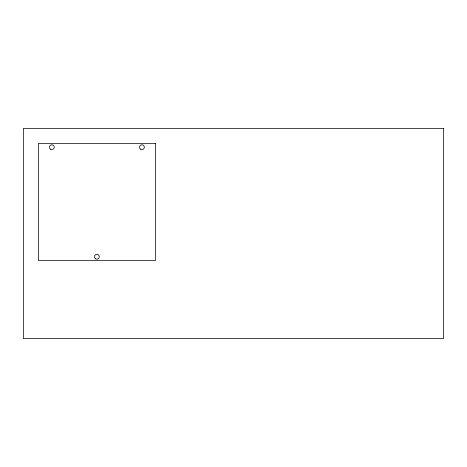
<?xml version="1.0" encoding="UTF-8"?>
<svg xmlns="http://www.w3.org/2000/svg" width="467" height="467" viewBox="0 0 467 467"><rect width="100%" height="100%" fill="white"/><g stroke="black" fill="none" stroke-linecap="round" stroke-linejoin="round"><path stroke-width="0.7" d="M443.65 128.425L23.35 128.425L23.35 338.575L443.65 338.575L443.65 128.425M155.447 143.433L38.358 143.433L38.358 260.522L155.447 260.522L155.447 143.433M95.7 258.846A2.399 2.399 0 0 0 99.302 256.768A2.399 2.399 0 0 0 95.7 254.684A2.399 2.399 0 0 0 95.7 258.846M140.736 149.271A2.399 2.399 0 0 0 144.338 147.187A2.399 2.399 0 0 0 140.736 145.109A2.399 2.399 0 0 0 140.736 149.271M50.669 149.271A2.399 2.399 0 0 0 54.271 147.187A2.399 2.399 0 0 0 50.669 145.109A2.399 2.399 0 0 0 50.669 149.271"/></g></svg>
